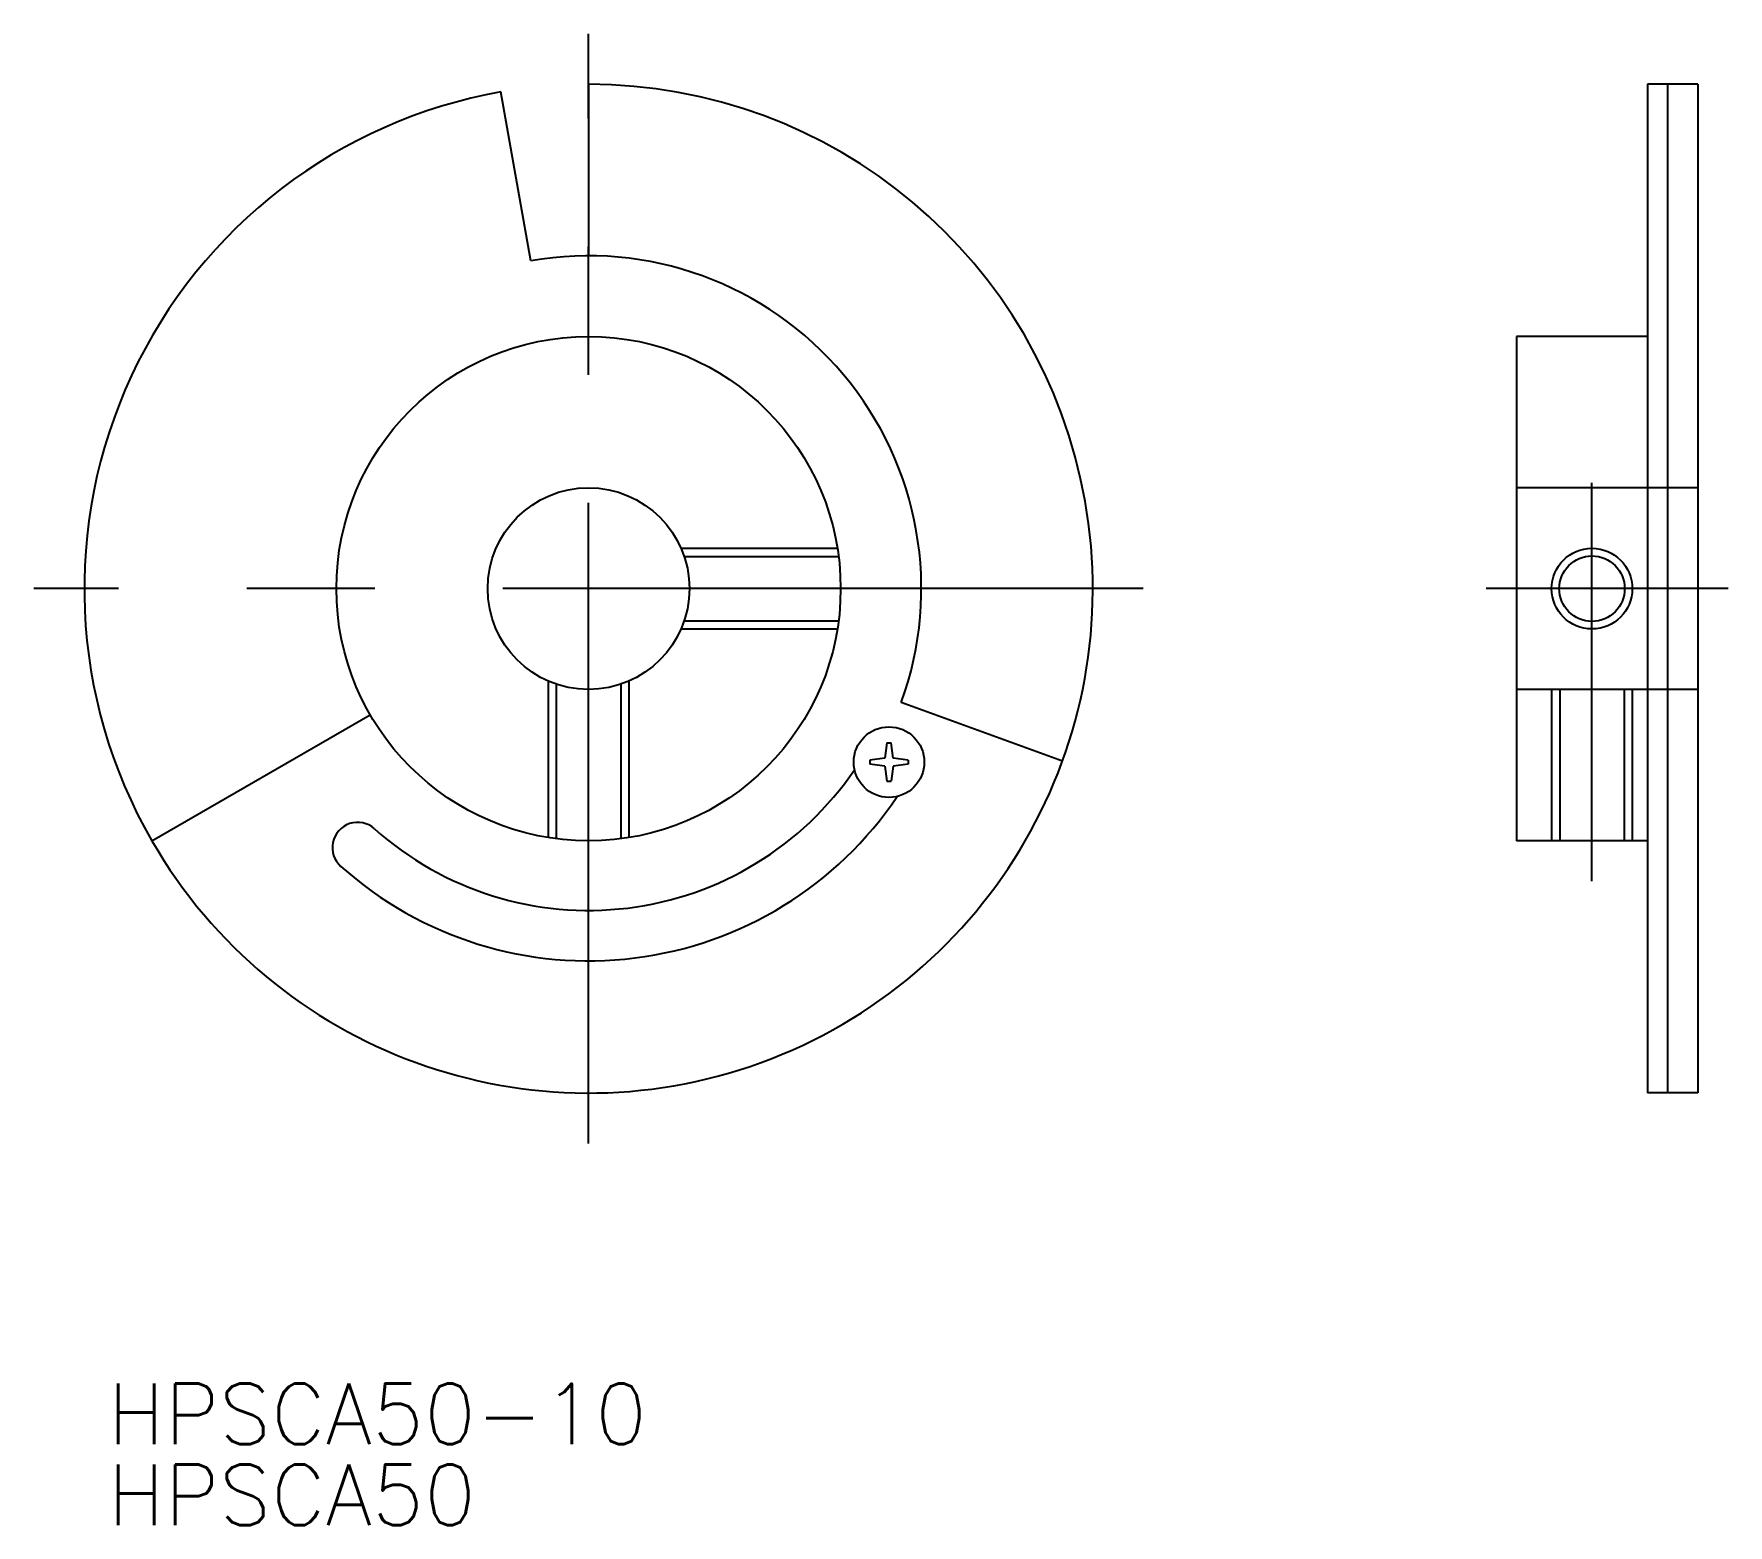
# Model space of a CAD drawing. Extents: x -27.5 to 56.5, y -46.4 to 27.5.
import ezdxf

# ---------------------------------------------------------------- set-up
doc = ezdxf.new("R2010")
doc.units = 0
doc.linetypes.add('CENTER', pattern=[50.8, 31.75, -6.35, 6.35, -6.35])
doc.linetypes.add('DASHED', pattern=[19.05, 12.7, -6.35])
doc.layers.get('0').update_dxf_attribs({"linetype": 'CONTINUOUS'})
doc.layers.add('CENTER', color=1, linetype='CENTER')
doc.styles.get("Standard").update_dxf_attribs({"font": 'txt.shx', "height": 3, "bigfont": 'bigfont.shx'})

# ---------------------------------------------------------------- blocks, each defined once
blk = doc.blocks.new('*U7')
at = {"color": 7, "linetype": 'CONTINUOUS'}
blk.add_text('HPSCA50-10', height=3, dxfattribs=at).set_placement((-23.843, -42.405))
blk = doc.blocks.new('*U8')
at = {"color": 7, "linetype": 'CONTINUOUS'}
blk.add_text('HPSCA50', height=3, dxfattribs=at).set_placement((-23.843, -46.421))

msp = doc.modelspace()

# ---------------------------------------------------------------- linework, layer by layer
for p, q in [((-2.865, 16.249), (-4.341, 24.62)), ((0, 25), (0, 16.5)), ((52.5, 25), (52.5, -25)), ((53.5, 25), (53.5, -25)), ((52.5, 12.5), (46, 12.5)), ((46, 12.5), (46, -12.5)), ((23.492, -8.551), (15.505, -5.643)), ((14.796, -7.65), (14.696, -8.4)), ((14.796, -7.65), (14.996, -7.65)), ((15.096, -8.4), (14.996, -7.65)), ((14.696, -8.4), (13.946, -8.5)), ((13.946, -8.5), (13.946, -8.7)), ((14.696, -8.8), (13.946, -8.7)), ((14.696, -8.8), (14.796, -9.55)), ((15.096, -8.8), (14.996, -9.55)), ((15.846, -8.5), (15.096, -8.4)), ((15.846, -8.7), (15.096, -8.8)), ((15.846, -8.5), (15.846, -8.7)), ((14.796, -9.55), (14.996, -9.55)), ((52.5, -12.5), (46, -12.5))]:
    msp.add_line(p, q)
at = {"color": 7, "linetype": 'CONTINUOUS'}
for p, q in [((55, 25), (52.5, 25)), ((55, 25), (55, -25)), ((53.5, -25), (52.5, -25)), ((55, -25), (53.5, -25))]:
    msp.add_line(p, q, dxfattribs=at)
at = {"color": 3, "linetype": 'DASHED'}
for p, q in [((55, 5), (46, 5)), ((4.583, 2), (12.339, 2)), ((4.737, 1.6), (12.397, 1.6)), ((4.737, -1.6), (12.397, -1.6)), ((4.583, -2), (12.339, -2)), ((-2, -4.583), (-2, -12.339)), ((-1.6, -4.737), (-1.6, -12.397)), ((1.6, -4.737), (1.6, -12.397)), ((2, -4.583), (2, -12.339)), ((55, -5), (46, -5)), ((47.75, -5), (47.75, -12.5)), ((48.15, -5), (48.15, -12.5)), ((51.35, -5), (51.35, -12.5)), ((51.75, -5), (51.75, -12.5)), ((-21.651, -12.5), (-10.825, -6.25))]:
    msp.add_line(p, q, dxfattribs=at)
for centre, radius in [((0, 0), 12.5), ((14.896, -8.6), 1.75)]:
    msp.add_circle(centre, radius)
at = {"color": 7, "linetype": 'CONTINUOUS'}
for centre, radius in [((0, 0), 5), ((49.75, 0), 1.621)]:
    msp.add_circle(centre, radius, dxfattribs=at)
at = {"color": 3, "linetype": 'CONTINUOUS'}
msp.add_circle((49.75, 0), 2, dxfattribs=at)
for centre, radius, start, end in [((0, 0), 25, 100, 210), ((0, 0), 25, 210, 90), ((0, 0), 16.5, 340, 100), ((0, 0), 15.95, 228.25586, 325.76237), ((0, 0), 18.45, 228.25586, 326.06004), ((-11.452, -12.833), 1.25, 48.25586, 228.25586)]:
    msp.add_arc(centre, radius, start, end)
at = {"layer": 'CENTER', "color": 1, "linetype": 'CENTER'}
for p, q in [((0, -27.5), (0, 27.5)), ((49.75, -14.5), (49.75, 5.25)), ((27.5, 0), (-27.5, 0)), ((56.5, 0), (44.5, 0))]:
    msp.add_line(p, q, dxfattribs=at)

# ---------------------------------------------------------------- block references
at = {"color": 7, "linetype": 'CONTINUOUS'}
for name in ['*U7', '*U8']:
    msp.add_blockref(name, (0, 0), dxfattribs=at)

doc.saveas('drawing.dxf')
